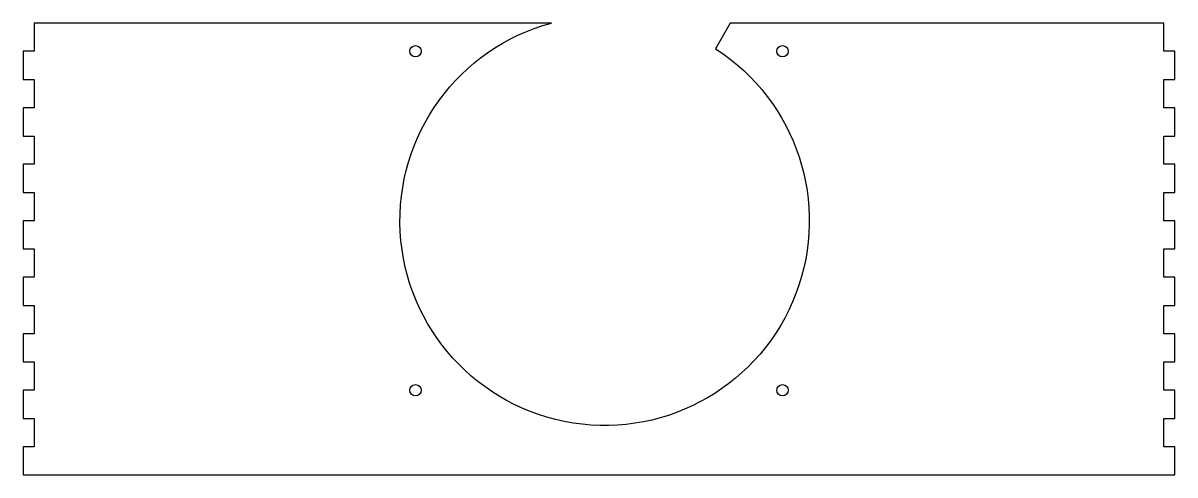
# Model space of a CAD drawing. Header units: millimetres. Extents: x -206 to 202, y -90 to 70.
import ezdxf

# ---------------------------------------------------------------- set-up
doc = ezdxf.new("R2010")
doc.units = ezdxf.units.MM

msp = doc.modelspace()

# ---------------------------------------------------------------- linework, layer by layer
msp.add_lwpolyline([(44.45, 70), (39.31, 60.92, -4.712593), (-18.87, 70), (-202, 70), (-202, 60), (-206, 60), (-206, 50), (-202, 50), (-202, 40), (-206, 40), (-206, 30), (-202, 30), (-202, 20), (-206, 20), (-206, 10), (-202, 10), (-202, 0), (-206, 0), (-206, -10), (-202, -10), (-202, -20), (-206, -20), (-206, -30), (-202, -30), (-202, -40), (-206, -40), (-206, -50), (-202, -50), (-202, -60), (-206, -60), (-206, -70), (-202, -70), (-202, -80), (-206, -80), (-206, -90), (202, -90), (202, -80), (198, -80), (198, -70), (202, -70), (202, -60), (198, -60), (198, -50), (202, -50), (202, -40), (198, -40), (198, -30), (202, -30), (202, -20), (198, -20), (198, -10), (202, -10), (202, 0), (198, 0), (198, 10), (202, 10), (202, 20), (198, 20), (198, 30), (202, 30), (202, 40), (198, 40), (198, 50), (202, 50), (202, 60), (198, 60), (198, 70)], format="xyb", close=True)
for centre in [(-67, 60), (63, 60), (-67, -60), (63, -60)]:
    msp.add_circle(centre, 2)

doc.saveas('drawing.dxf')
